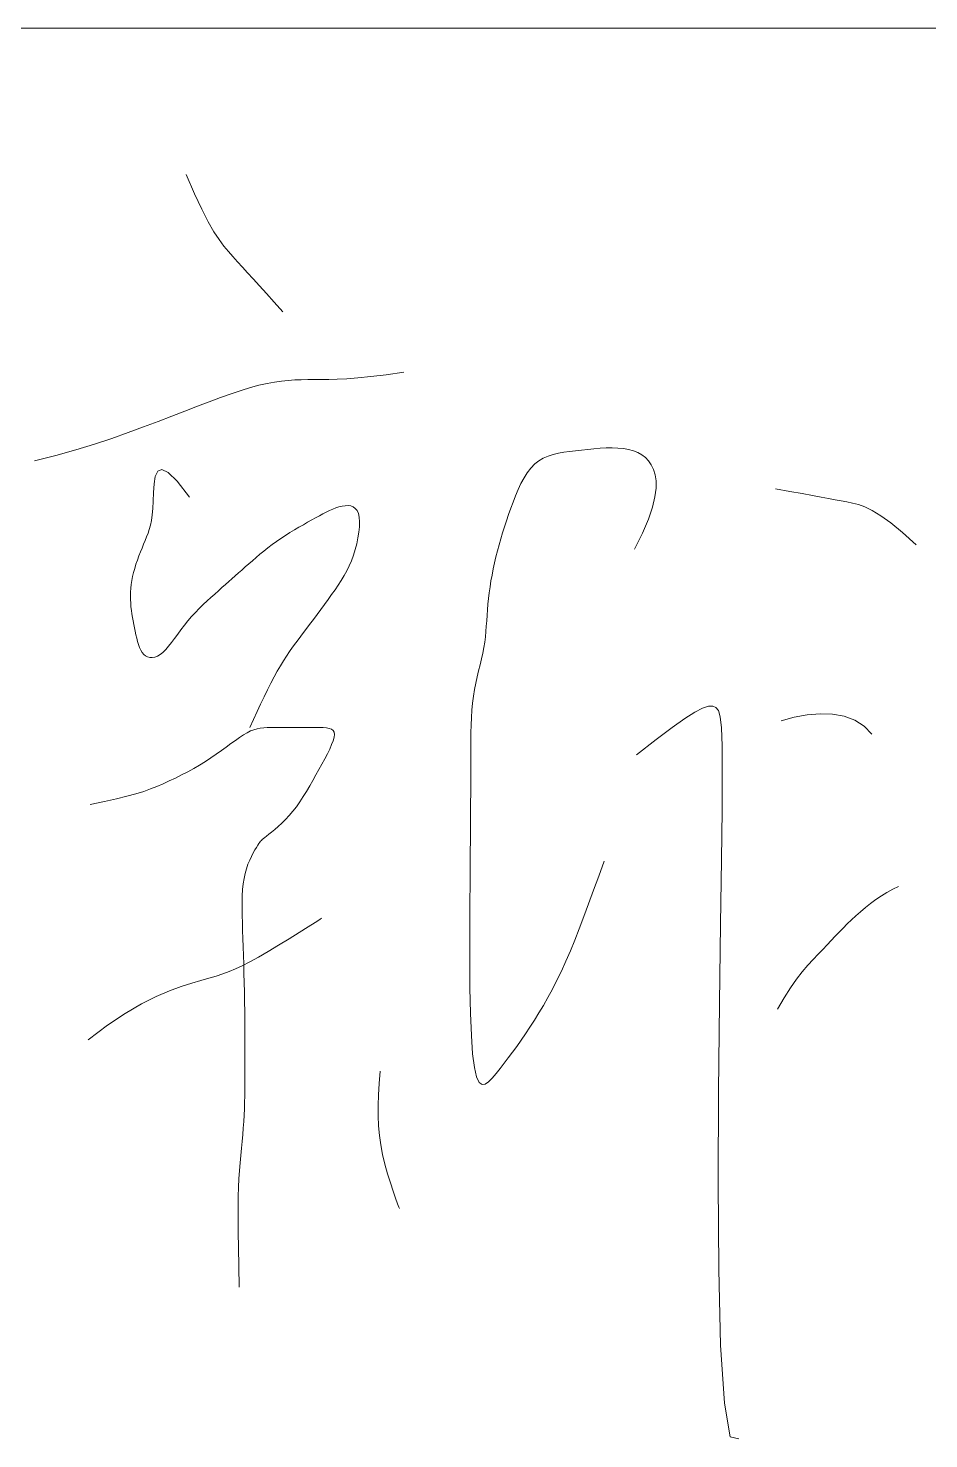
# Model space of a CAD drawing. Header units: millimetres. Extents: x 2 to 599, y 5 to 425.
# Drawn here: x 578.04 to 581.93, y 126 to 132.09 of the extents above; entities that cross this region are included whole.
import ezdxf

# ---------------------------------------------------------------- set-up
doc = ezdxf.new("R2010")
doc.units = ezdxf.units.MM
doc.linetypes.add('XKITLINE00', pattern=[0])
doc.layers.add('OtherObjectType', color=1, linetype='Continuous', lineweight=0)

# ---------------------------------------------------------------- blocks, each defined once
blk = doc.blocks.new('*A49')
at = {"layer": 'OtherObjectType', "color": 7, "linetype": 'XKITLINE00', "lineweight": 0}
for p, q in [((540.4, 132.0904), (594.4691, 132.0904)), ((578.7237, 131.4583), (578.7597, 131.3756)), ((578.7597, 131.3756), (578.7912, 131.3085)), ((578.7912, 131.3085), (578.819, 131.2547)), ((578.819, 131.2547), (578.8437, 131.2118)), ((578.8437, 131.2118), (578.8661, 131.1777)), ((578.8661, 131.1777), (578.8868, 131.1499)), ((578.8868, 131.1499), (578.9066, 131.1262)), ((578.9066, 131.1262), (578.9261, 131.1044)), ((578.9261, 131.1044), (578.9461, 131.0823)), ((578.9461, 131.0823), (578.967, 131.0592)), ((578.967, 131.0592), (578.9893, 131.0345)), ((578.9893, 131.0345), (579.0137, 131.0076)), ((579.0137, 131.0076), (579.0405, 130.9779)), ((579.0405, 130.9779), (579.0705, 130.9448)), ((579.0705, 130.9448), (579.1039, 130.9078)), ((579.1039, 130.9078), (579.1415, 130.8662)), ((579.4173, 130.5771), (579.4653, 130.5809)), ((579.4653, 130.5809), (579.5214, 130.5865)), ((579.5214, 130.5865), (579.5869, 130.5945)), ((579.5869, 130.5945), (579.6633, 130.605)), ((578.9181, 130.5117), (578.961, 130.526)), ((578.961, 130.526), (579.0011, 130.5384)), ((579.0011, 130.5384), (579.0384, 130.5487)), ((579.0384, 130.5487), (579.0731, 130.5567)), ((579.0731, 130.5567), (579.1054, 130.5628)), ((579.1054, 130.5628), (579.1358, 130.5671)), ((579.1358, 130.5671), (579.1649, 130.57)), ((579.1649, 130.57), (579.1932, 130.5718)), ((579.1932, 130.5718), (579.2211, 130.5727)), ((579.2211, 130.5727), (579.2491, 130.573)), ((579.2491, 130.573), (579.2776, 130.5731)), ((579.2776, 130.5731), (579.3074, 130.5731)), ((579.3074, 130.5731), (579.3397, 130.5736)), ((579.3397, 130.5736), (579.3759, 130.5748)), ((579.3759, 130.5748), (579.4173, 130.5771)), ((578.7188, 130.4374), (578.7727, 130.4582)), ((578.7727, 130.4582), (578.8239, 130.4776)), ((578.8239, 130.4776), (578.8724, 130.4955)), ((578.8724, 130.4955), (578.9181, 130.5117)), ((578.6026, 130.3925), (578.6621, 130.4155)), ((578.6621, 130.4155), (578.7188, 130.4374)), ((578.4029, 130.3195), (578.4735, 130.3442)), ((578.4735, 130.3442), (578.5399, 130.3686)), ((578.5399, 130.3686), (578.6026, 130.3925)), ((578.2472, 130.2699), (578.3277, 130.2946)), ((578.3277, 130.2946), (578.4029, 130.3195)), ((580.4843, 130.2747), (580.4574, 130.2721)), ((580.5111, 130.2768), (580.4843, 130.2747)), ((580.5375, 130.2781), (580.5111, 130.2768)), ((580.5633, 130.2784), (580.5375, 130.2781)), ((580.5881, 130.2776), (580.5633, 130.2784)), ((580.6118, 130.2754), (580.5881, 130.2776)), ((580.634, 130.2716), (580.6118, 130.2754)), ((578.0687, 130.2218), (578.161, 130.2455)), ((578.161, 130.2455), (578.2472, 130.2699)), ((580.2464, 130.2229), (580.2285, 130.2088)), ((580.2657, 130.2343), (580.2464, 130.2229)), ((580.2862, 130.2432), (580.2657, 130.2343)), ((580.3079, 130.2501), (580.2862, 130.2432)), ((580.3307, 130.2555), (580.3079, 130.2501)), ((580.3544, 130.2596), (580.3307, 130.2555)), ((580.3791, 130.263), (580.3544, 130.2596)), ((580.4045, 130.2661), (580.3791, 130.263)), ((580.4308, 130.2692), (580.4045, 130.2661)), ((580.4574, 130.2721), (580.4308, 130.2692)), ((580.6546, 130.266), (580.634, 130.2716)), ((580.6735, 130.2585), (580.6546, 130.266)), ((580.6908, 130.2488), (580.6735, 130.2585)), ((580.7062, 130.2369), (580.6908, 130.2488)), ((580.7198, 130.2225), (580.7062, 130.2369)), ((580.7314, 130.2055), (580.7198, 130.2225)), ((578.5909, 130.1552), (578.5856, 130.1228)), ((578.6015, 130.1777), (578.5909, 130.1552)), ((578.6195, 130.1852), (578.6015, 130.1777)), ((578.6469, 130.1724), (578.6195, 130.1852)), ((578.6859, 130.1343), (578.6469, 130.1724)), ((580.1966, 130.1713), (580.1824, 130.1489)), ((580.2119, 130.1914), (580.1966, 130.1713)), ((580.2285, 130.2088), (580.2119, 130.1914)), ((580.7409, 130.1857), (580.7314, 130.2055)), ((580.7482, 130.1627), (580.7409, 130.1857)), ((580.7524, 130.1359), (580.7482, 130.1627)), ((578.5856, 130.1228), (578.5834, 130.0857)), ((578.7385, 130.0658), (578.6859, 130.1343)), ((580.1572, 130.0987), (580.1458, 130.072)), ((580.1693, 130.1245), (580.1572, 130.0987)), ((580.1824, 130.1489), (580.1693, 130.1245)), ((580.7477, 130.0667), (580.7525, 130.1042)), ((580.7525, 130.1042), (580.7524, 130.1359)), ((581.2678, 130.1018), (581.3299, 130.0905)), ((581.3299, 130.0905), (581.3826, 130.0809)), ((578.5823, 130.0488), (578.5805, 130.0165)), ((578.5834, 130.0857), (578.5823, 130.0488)), ((580.1352, 130.0447), (580.1251, 130.0174)), ((580.1458, 130.072), (580.1352, 130.0447)), ((580.7369, 130.0225), (580.7477, 130.0667)), ((581.3826, 130.0809), (581.4271, 130.0728)), ((581.4271, 130.0728), (581.4648, 130.0658)), ((581.4648, 130.0658), (581.4972, 130.0598)), ((581.4972, 130.0598), (581.5255, 130.0544)), ((581.5255, 130.0544), (581.5512, 130.0496)), ((581.5512, 130.0496), (581.5756, 130.0449)), ((581.5756, 130.0449), (581.5999, 130.04)), ((581.5999, 130.04), (581.6256, 130.0334)), ((581.6256, 130.0334), (581.6538, 130.0232)), ((578.5778, 129.9888), (578.5742, 129.9652)), ((578.5805, 130.0165), (578.5778, 129.9888)), ((579.2662, 129.9673), (579.283, 129.9768)), ((579.283, 129.9768), (579.2989, 129.9856)), ((579.2989, 129.9856), (579.3141, 129.9938)), ((579.3141, 129.9938), (579.3288, 130.0014)), ((579.3288, 130.0014), (579.3429, 130.0082)), ((579.3429, 130.0082), (579.3567, 130.0142)), ((579.3567, 130.0142), (579.3703, 130.0193)), ((579.3703, 130.0193), (579.3837, 130.0236)), ((579.3837, 130.0236), (579.3971, 130.0268)), ((579.3971, 130.0268), (579.4102, 130.0288)), ((579.4102, 130.0288), (579.4227, 130.0292)), ((579.4227, 130.0292), (579.4344, 130.0276)), ((579.4344, 130.0276), (579.4449, 130.0237)), ((579.4449, 130.0237), (579.4541, 130.0172)), ((579.4541, 130.0172), (579.4617, 130.0077)), ((579.4617, 130.0077), (579.4673, 129.9949)), ((579.4673, 129.9949), (579.4707, 129.9787)), ((579.4707, 129.9787), (579.4721, 129.9594)), ((580.1155, 129.9905), (580.1064, 129.9638)), ((580.1251, 130.0174), (580.1155, 129.9905)), ((580.6936, 129.9103), (580.7192, 129.9707)), ((580.7192, 129.9707), (580.7369, 130.0225)), ((581.6538, 130.0232), (581.6857, 130.0079)), ((581.6857, 130.0079), (581.7225, 129.9855)), ((581.7225, 129.9855), (581.7656, 129.9545)), ((578.5594, 129.91), (578.5534, 129.8944)), ((578.5649, 129.9265), (578.5594, 129.91)), ((578.5699, 129.9446), (578.5649, 129.9265)), ((578.5742, 129.9652), (578.5699, 129.9446)), ((579.1523, 129.9), (579.1719, 129.9124)), ((579.1719, 129.9124), (579.1916, 129.9243)), ((579.1916, 129.9243), (579.211, 129.9358)), ((579.211, 129.9358), (579.23, 129.9468)), ((579.23, 129.9468), (579.2485, 129.9573)), ((579.2485, 129.9573), (579.2662, 129.9673)), ((579.4694, 129.9142), (579.4656, 129.8896)), ((579.4716, 129.9377), (579.4694, 129.9142)), ((579.4721, 129.9594), (579.4716, 129.9377)), ((580.0896, 129.9113), (580.0818, 129.8853)), ((580.0978, 129.9374), (580.0896, 129.9113)), ((580.1064, 129.9638), (580.0978, 129.9374)), ((580.6593, 129.8404), (580.6936, 129.9103)), ((581.7656, 129.9545), (581.8161, 129.9129)), ((581.8161, 129.9129), (581.8752, 129.8592)), ((578.5403, 129.8628), (578.5335, 129.8461)), ((578.547, 129.8789), (578.5403, 129.8628)), ((578.5534, 129.8944), (578.547, 129.8789)), ((579.0594, 129.8329), (579.077, 129.8468)), ((579.077, 129.8468), (579.0951, 129.8606)), ((579.0951, 129.8606), (579.1137, 129.8741)), ((579.1137, 129.8741), (579.1328, 129.8873)), ((579.1328, 129.8873), (579.1523, 129.9)), ((579.4603, 129.8644), (579.4537, 129.8392)), ((579.4656, 129.8896), (579.4603, 129.8644)), ((580.0745, 129.8594), (580.0676, 129.8335)), ((580.0818, 129.8853), (580.0745, 129.8594)), ((578.5135, 129.7939), (578.5075, 129.7761)), ((578.52, 129.8116), (578.5135, 129.7939)), ((578.5267, 129.829), (578.52, 129.8116)), ((578.5335, 129.8461), (578.5267, 129.829)), ((578.9942, 129.7774), (579.0098, 129.7911)), ((579.0098, 129.7911), (579.0259, 129.8049)), ((579.0259, 129.8049), (579.0424, 129.8189)), ((579.0424, 129.8189), (579.0594, 129.8329)), ((579.4373, 129.7914), (579.4277, 129.7691)), ((579.446, 129.8147), (579.4373, 129.7914)), ((579.4537, 129.8392), (579.446, 129.8147)), ((580.0612, 129.8076), (580.0552, 129.7816)), ((580.0676, 129.8335), (580.0612, 129.8076)), ((578.4971, 129.7407), (578.4931, 129.7232)), ((578.502, 129.7583), (578.4971, 129.7407)), ((578.5075, 129.7761), (578.502, 129.7583)), ((578.9219, 129.7135), (578.936, 129.726)), ((578.936, 129.726), (578.9502, 129.7385)), ((578.9502, 129.7385), (578.9645, 129.7511)), ((578.9645, 129.7511), (578.9791, 129.7641)), ((578.9791, 129.7641), (578.9942, 129.7774)), ((579.4057, 129.7268), (579.3934, 129.7063)), ((579.4171, 129.7476), (579.4057, 129.7268)), ((579.4277, 129.7691), (579.4171, 129.7476)), ((580.0445, 129.7295), (580.0399, 129.7037)), ((580.0496, 129.7555), (580.0445, 129.7295)), ((580.0552, 129.7816), (580.0496, 129.7555)), ((578.4854, 129.6721), (578.4842, 129.6556)), ((578.4872, 129.6889), (578.4854, 129.6721)), ((578.4898, 129.7059), (578.4872, 129.6889)), ((578.4931, 129.7232), (578.4898, 129.7059)), ((578.8632, 129.6616), (578.8785, 129.6751)), ((578.8785, 129.6751), (578.8933, 129.6882)), ((578.8933, 129.6882), (578.9077, 129.701)), ((578.9077, 129.701), (578.9219, 129.7135)), ((579.3666, 129.6655), (579.3521, 129.6448)), ((579.3804, 129.686), (579.3666, 129.6655)), ((579.3934, 129.7063), (579.3804, 129.686)), ((580.0357, 129.678), (580.0321, 129.6527)), ((580.0399, 129.7037), (580.0357, 129.678)), ((578.4842, 129.6556), (578.4837, 129.6393)), ((578.4837, 129.6393), (578.4838, 129.6232)), ((578.4838, 129.6232), (578.4845, 129.6074)), ((578.4845, 129.6074), (578.4857, 129.5918)), ((578.7973, 129.6016), (578.8142, 129.6175)), ((578.8142, 129.6175), (578.8309, 129.6328)), ((578.8309, 129.6328), (578.8473, 129.6475)), ((578.8473, 129.6475), (578.8632, 129.6616)), ((579.337, 129.6236), (579.3213, 129.602)), ((579.3521, 129.6448), (579.337, 129.6236)), ((580.029, 129.6277), (580.0265, 129.6032)), ((580.0321, 129.6527), (580.029, 129.6277)), ((578.4857, 129.5918), (578.4875, 129.5765)), ((578.4875, 129.5765), (578.4896, 129.5613)), ((578.4896, 129.5613), (578.4921, 129.5462)), ((578.4921, 129.5462), (578.4949, 129.5313)), ((578.7315, 129.5316), (578.7473, 129.5501)), ((578.7473, 129.5501), (578.7637, 129.5679)), ((578.7637, 129.5679), (578.7804, 129.585)), ((578.7804, 129.585), (578.7973, 129.6016)), ((579.2892, 129.5585), (579.273, 129.5369)), ((579.3053, 129.5803), (579.2892, 129.5585)), ((579.3213, 129.602), (579.3053, 129.5803)), ((580.0228, 129.5556), (580.0213, 129.5322)), ((580.0244, 129.5792), (580.0228, 129.5556)), ((580.0265, 129.6032), (580.0244, 129.5792)), ((578.4949, 129.5313), (578.4979, 129.5164)), ((578.4979, 129.5164), (578.501, 129.5016)), ((578.501, 129.5016), (578.5042, 129.4867)), ((578.5042, 129.4867), (578.5074, 129.4719)), ((578.6876, 129.474), (578.7016, 129.4932)), ((578.7016, 129.4932), (578.7163, 129.5125)), ((578.7163, 129.5125), (578.7315, 129.5316)), ((579.2412, 129.4949), (579.226, 129.4748)), ((579.257, 129.5156), (579.2412, 129.4949)), ((579.273, 129.5369), (579.257, 129.5156)), ((580.018, 129.486), (580.0157, 129.4628)), ((580.0197, 129.5091), (580.018, 129.486)), ((580.0213, 129.5322), (580.0197, 129.5091)), ((578.5074, 129.4719), (578.5108, 129.4573)), ((578.5108, 129.4573), (578.5145, 129.4431)), ((578.5145, 129.4431), (578.5185, 129.4296)), ((578.5185, 129.4296), (578.523, 129.417)), ((578.6356, 129.4075), (578.6481, 129.4218)), ((578.6481, 129.4218), (578.6608, 129.4379)), ((578.6608, 129.4379), (578.674, 129.4554)), ((578.674, 129.4554), (578.6876, 129.474)), ((579.1973, 129.4366), (579.1836, 129.4179)), ((579.2114, 129.4554), (579.1973, 129.4366)), ((579.226, 129.4748), (579.2114, 129.4554)), ((580.0128, 129.4395), (580.0091, 129.4158)), ((580.0157, 129.4628), (580.0128, 129.4395)), ((578.523, 129.417), (578.5282, 129.4055)), ((578.5282, 129.4055), (578.5342, 129.3955)), ((578.5342, 129.3955), (578.541, 129.387)), ((578.541, 129.387), (578.5488, 129.3805)), ((578.5488, 129.3805), (578.5576, 129.3759)), ((578.5576, 129.3759), (578.5671, 129.3733)), ((578.5671, 129.3733), (578.5774, 129.373)), ((578.5774, 129.373), (578.5882, 129.3749)), ((578.5882, 129.3749), (578.5996, 129.3793)), ((578.5996, 129.3793), (578.6113, 129.3861)), ((578.6113, 129.3861), (578.6233, 129.3955)), ((578.6233, 129.3955), (578.6356, 129.4075)), ((579.157, 129.3796), (579.1439, 129.3593)), ((579.1702, 129.3991), (579.157, 129.3796)), ((579.1836, 129.4179), (579.1702, 129.3991)), ((579.9988, 129.3672), (579.9928, 129.3421)), ((580.0043, 129.3918), (579.9988, 129.3672)), ((580.0091, 129.4158), (580.0043, 129.3918)), ((579.1172, 129.3145), (579.1035, 129.2893)), ((579.1306, 129.3377), (579.1172, 129.3145)), ((579.1439, 129.3593), (579.1306, 129.3377)), ((579.9864, 129.3163), (579.9801, 129.2899)), ((579.9928, 129.3421), (579.9864, 129.3163)), ((579.0895, 129.2624), (579.0752, 129.2338)), ((579.1035, 129.2893), (579.0895, 129.2624)), ((579.974, 129.2627), (579.9685, 129.2347)), ((579.9801, 129.2899), (579.974, 129.2627)), ((579.0606, 129.2037), (579.0456, 129.1722)), ((579.0752, 129.2338), (579.0606, 129.2037)), ((579.9638, 129.2058), (579.96, 129.1759)), ((579.9685, 129.2347), (579.9638, 129.2058)), ((579.0303, 129.1395), (579.0147, 129.1057)), ((579.0456, 129.1722), (579.0303, 129.1395)), ((579.9572, 129.1453), (579.9552, 129.1138)), ((579.96, 129.1759), (579.9572, 129.1453)), ((580.8766, 129.11), (580.9201, 129.1377)), ((580.9201, 129.1377), (580.9535, 129.155)), ((580.9535, 129.155), (580.9786, 129.1632)), ((580.9786, 129.1632), (580.9972, 129.1636)), ((580.9972, 129.1636), (581.011, 129.1573)), ((581.011, 129.1573), (581.0215, 129.1442)), ((581.0215, 129.1442), (581.0293, 129.1176)), ((581.0293, 129.1176), (581.0346, 129.0694)), ((581.3486, 129.1156), (581.4049, 129.126)), ((581.4049, 129.126), (581.4603, 129.1306)), ((581.4603, 129.1306), (581.5136, 129.1286)), ((581.5136, 129.1286), (581.5639, 129.1194)), ((581.5639, 129.1194), (581.6098, 129.1023)), ((578.9873, 129.0486), (579.0022, 129.056)), ((579.0147, 129.1057), (578.9987, 129.071)), ((579.0022, 129.056), (579.0164, 129.0615)), ((579.0164, 129.0615), (579.0303, 129.0655)), ((579.0303, 129.0655), (579.0442, 129.0682)), ((579.0442, 129.0682), (579.0586, 129.0698)), ((579.0586, 129.0698), (579.0738, 129.0706)), ((579.0738, 129.0706), (579.0901, 129.0709)), ((579.0901, 129.0709), (579.108, 129.071)), ((579.108, 129.071), (579.1277, 129.071)), ((579.1277, 129.071), (579.1488, 129.071)), ((579.1488, 129.071), (579.1709, 129.071)), ((579.1709, 129.071), (579.1936, 129.071)), ((579.1936, 129.071), (579.2163, 129.071)), ((579.2163, 129.071), (579.2386, 129.071)), ((579.2386, 129.071), (579.26, 129.071)), ((579.26, 129.071), (579.2801, 129.071)), ((579.2801, 129.071), (579.2985, 129.0709)), ((579.2985, 129.0709), (579.315, 129.0705)), ((579.315, 129.0705), (579.3293, 129.0694)), ((579.3293, 129.0694), (579.3414, 129.0673)), ((579.3414, 129.0673), (579.3511, 129.0638)), ((579.3511, 129.0638), (579.3582, 129.0585)), ((579.3582, 129.0585), (579.3625, 129.0512)), ((579.9539, 129.0817), (579.953, 129.0491)), ((579.9552, 129.1138), (579.9539, 129.0817)), ((580.7525, 129.0187), (580.8214, 129.0708)), ((580.8214, 129.0708), (580.8766, 129.11)), ((581.0346, 129.0694), (581.0375, 128.9916)), ((581.2925, 129.1), (581.3486, 129.1156)), ((581.6098, 129.1023), (581.6504, 129.0766)), ((581.6504, 129.0766), (581.6845, 129.0416)), ((578.8973, 128.9867), (578.9174, 129.0015)), ((578.9174, 129.0015), (578.9364, 129.0153)), ((578.9364, 129.0153), (578.9544, 129.028)), ((578.9544, 129.028), (578.9714, 129.0392)), ((578.9714, 129.0392), (578.9873, 129.0486)), ((579.352, 128.9971), (579.3435, 128.9782)), ((579.3584, 129.0142), (579.352, 128.9971)), ((579.3626, 129.029), (579.3584, 129.0142)), ((579.3625, 129.0512), (579.364, 129.0414)), ((579.364, 129.0414), (579.3626, 129.029)), ((579.9526, 129.0161), (579.9525, 128.9827)), ((579.953, 129.0491), (579.9526, 129.0161)), ((580.6684, 128.9526), (580.7525, 129.0187)), ((578.807, 128.9243), (578.8311, 128.9398)), ((578.8311, 128.9398), (578.8542, 128.9555)), ((578.8542, 128.9555), (578.8762, 128.9712)), ((578.8762, 128.9712), (578.8973, 128.9867)), ((579.3221, 128.936), (579.3099, 128.9134)), ((579.3335, 128.9578), (579.3221, 128.936)), ((579.3435, 128.9782), (579.3335, 128.9578)), ((579.9525, 128.9827), (579.9524, 128.9492)), ((579.9524, 128.9492), (579.9524, 128.9152)), ((581.0375, 128.9916), (581.0384, 128.8761)), ((578.7042, 128.8662), (578.7306, 128.8801)), ((578.7306, 128.8801), (578.7566, 128.8944)), ((578.7566, 128.8944), (578.7821, 128.9091)), ((578.7821, 128.9091), (578.807, 128.9243)), ((579.2972, 128.8901), (579.2841, 128.8664)), ((579.3099, 128.9134), (579.2972, 128.8901)), ((579.9524, 128.8792), (579.9523, 128.8393)), ((579.9524, 128.9152), (579.9524, 128.8792)), ((581.0384, 128.8761), (581.0375, 128.7148)), ((578.5706, 128.806), (578.598, 128.8168)), ((578.598, 128.8168), (578.6245, 128.8282)), ((578.6245, 128.8282), (578.651, 128.8402)), ((578.651, 128.8402), (578.6776, 128.8529)), ((578.6776, 128.8529), (578.7042, 128.8662)), ((579.2573, 128.8188), (579.2435, 128.7954)), ((579.2709, 128.8426), (579.2573, 128.8188)), ((579.2841, 128.8664), (579.2709, 128.8426)), ((579.9523, 128.8393), (579.9522, 128.7936)), ((578.3096, 128.739), (578.3712, 128.7514)), ((578.3712, 128.7514), (578.4237, 128.7631)), ((578.4237, 128.7631), (578.4686, 128.7741)), ((578.4686, 128.7741), (578.5072, 128.7848)), ((578.5072, 128.7848), (578.5407, 128.7954)), ((578.5407, 128.7954), (578.5706, 128.806)), ((579.2293, 128.7725), (579.2147, 128.7504)), ((579.2435, 128.7954), (579.2293, 128.7725)), ((579.9522, 128.7936), (579.9519, 128.7403)), ((579.1683, 128.6905), (579.1522, 128.6733)), ((579.1842, 128.7092), (579.1683, 128.6905)), ((579.1997, 128.7292), (579.1842, 128.7092)), ((579.2147, 128.7504), (579.1997, 128.7292)), ((579.9519, 128.7403), (579.9515, 128.6774)), ((581.0375, 128.7148), (581.0349, 128.4996)), ((579.1063, 128.6307), (579.093, 128.6197)), ((579.1209, 128.6434), (579.1063, 128.6307)), ((579.1363, 128.6576), (579.1209, 128.6434)), ((579.1522, 128.6733), (579.1363, 128.6576)), ((579.9515, 128.6774), (579.9509, 128.6031)), ((579.0383, 128.5697), (579.0337, 128.5625)), ((579.042, 128.5754), (579.0383, 128.5697)), ((579.0454, 128.5799), (579.042, 128.5754)), ((579.0487, 128.5838), (579.0454, 128.5799)), ((579.0526, 128.5875), (579.0487, 128.5838)), ((579.0573, 128.5916), (579.0526, 128.5875)), ((579.0634, 128.5964), (579.0573, 128.5916)), ((579.0712, 128.6025), (579.0634, 128.5964)), ((579.0811, 128.6103), (579.0712, 128.6025)), ((579.093, 128.6197), (579.0811, 128.6103)), ((579.9509, 128.6031), (579.9502, 128.5154)), ((579.006, 128.5148), (578.9982, 128.4985)), ((579.0137, 128.5295), (579.006, 128.5148)), ((579.0211, 128.5424), (579.0137, 128.5295)), ((579.0279, 128.5534), (579.0211, 128.5424)), ((579.0337, 128.5625), (579.0279, 128.5534)), ((579.9502, 128.5154), (579.9493, 128.4136)), ((578.984, 128.4614), (578.9783, 128.4407)), ((578.9908, 128.4807), (578.984, 128.4614)), ((578.9982, 128.4985), (578.9908, 128.4807)), ((580.5047, 128.4295), (580.5279, 128.4944)), ((581.0349, 128.4996), (581.031, 128.2223)), ((578.9703, 128.3955), (578.9679, 128.371)), ((578.9737, 128.4188), (578.9703, 128.3955)), ((578.9783, 128.4407), (578.9737, 128.4188)), ((579.9493, 128.4136), (579.9484, 128.3012)), ((580.4827, 128.3681), (580.5047, 128.4295)), ((578.9664, 128.345), (578.9657, 128.3177)), ((578.9679, 128.371), (578.9664, 128.345)), ((580.4615, 128.3098), (580.4827, 128.3681)), ((581.6784, 128.3113), (581.7014, 128.3282)), ((581.7014, 128.3282), (581.7251, 128.3443)), ((581.7251, 128.3443), (581.7493, 128.3593)), ((581.7493, 128.3593), (581.774, 128.3729)), ((581.774, 128.3729), (581.7989, 128.3848)), ((578.9657, 128.3177), (578.9656, 128.289)), ((578.9656, 128.289), (578.9659, 128.2589)), ((579.9484, 128.3012), (579.9479, 128.1828)), ((580.4411, 128.2547), (580.4615, 128.3098)), ((581.6148, 128.2581), (581.6349, 128.2759)), ((581.6349, 128.2759), (581.6562, 128.2937)), ((581.6562, 128.2937), (581.6784, 128.3113)), ((578.9659, 128.2589), (578.9666, 128.2272)), ((578.9666, 128.2272), (578.9676, 128.1942)), ((579.2118, 128.1858), (579.2502, 128.21)), ((579.2502, 128.21), (579.281, 128.2295)), ((579.281, 128.2295), (579.3014, 128.2426)), ((579.3014, 128.2426), (579.3088, 128.2473)), ((580.4018, 128.1531), (580.4212, 128.2025)), ((580.4212, 128.2025), (580.4411, 128.2547)), ((581.031, 128.2223), (581.0262, 127.8813)), ((581.5433, 128.1877), (581.5604, 128.2054)), ((581.5604, 128.2054), (581.5778, 128.2229)), ((581.5778, 128.2229), (581.5958, 128.2404)), ((581.5958, 128.2404), (581.6148, 128.2581)), ((578.9676, 128.1942), (578.9686, 128.1597)), ((578.9686, 128.1597), (578.9698, 128.1239)), ((579.1229, 128.1309), (579.1685, 128.1589)), ((579.1685, 128.1589), (579.2118, 128.1858)), ((579.9479, 128.1828), (579.9481, 128.063)), ((580.3825, 128.1062), (580.4018, 128.1531)), ((581.4907, 128.1323), (581.5087, 128.1513)), ((581.5087, 128.1513), (581.5261, 128.1697)), ((581.5261, 128.1697), (581.5433, 128.1877)), ((578.9698, 128.1239), (578.9711, 128.0868)), ((578.9711, 128.0868), (578.9723, 128.0487)), ((579.0358, 128.0793), (579.0778, 128.1038)), ((579.0778, 128.1038), (579.1229, 128.1309)), ((580.3633, 128.0618), (580.3825, 128.1062)), ((581.4302, 128.0696), (581.4516, 128.0919)), ((581.4516, 128.0919), (581.4717, 128.1126)), ((581.4717, 128.1126), (581.4907, 128.1323)), ((578.9094, 128.0171), (578.9371, 128.0285)), ((578.9371, 128.0285), (578.9665, 128.0422)), ((578.9665, 128.0422), (578.9989, 128.0589)), ((578.9723, 128.0487), (578.9735, 128.0095)), ((578.9989, 128.0589), (579.0358, 128.0793)), ((579.9481, 128.063), (579.9492, 127.9463)), ((580.3245, 127.9798), (580.344, 128.0197)), ((580.344, 128.0197), (580.3633, 128.0618)), ((581.3837, 128.0166), (581.4076, 128.0447)), ((581.4076, 128.0447), (581.4302, 128.0696)), ((578.7025, 127.9531), (578.7479, 127.9675)), ((578.7479, 127.9675), (578.7877, 127.979)), ((578.7877, 127.979), (578.8225, 127.9889)), ((578.8225, 127.9889), (578.8535, 127.998)), ((578.8535, 127.998), (578.882, 128.0072)), ((578.882, 128.0072), (578.9094, 128.0171)), ((578.9735, 128.0095), (578.9746, 127.9694)), ((578.9746, 127.9694), (578.9755, 127.9285)), ((580.305, 127.9418), (580.3245, 127.9798)), ((581.3325, 127.947), (581.3587, 127.9843)), ((581.3587, 127.9843), (581.3837, 128.0166)), ((578.531, 127.8776), (578.5943, 127.9096)), ((578.5943, 127.9096), (578.6514, 127.9343)), ((578.6514, 127.9343), (578.7025, 127.9531)), ((578.9755, 127.9285), (578.9763, 127.8868)), ((579.9492, 127.9463), (579.9514, 127.8375)), ((580.266, 127.8714), (580.2855, 127.9058)), ((580.2855, 127.9058), (580.305, 127.9418)), ((581.2765, 127.8543), (581.3051, 127.904)), ((581.3051, 127.904), (581.3325, 127.947)), ((578.4611, 127.8367), (578.531, 127.8776)), ((578.9763, 127.8868), (578.9768, 127.8447)), ((578.9768, 127.8447), (578.9772, 127.8027)), ((579.9514, 127.8375), (579.9552, 127.741)), ((580.227, 127.8074), (580.2465, 127.8387)), ((580.2465, 127.8387), (580.266, 127.8714)), ((581.0262, 127.8813), (581.0221, 127.4995)), ((578.3008, 127.7228), (578.3845, 127.7856)), ((578.3845, 127.7856), (578.4611, 127.8367)), ((578.9772, 127.8027), (578.9775, 127.7611)), ((580.1885, 127.7486), (580.2077, 127.7774)), ((580.2077, 127.7774), (580.227, 127.8074)), ((578.9775, 127.7611), (578.9777, 127.7202)), ((578.9777, 127.7202), (578.9777, 127.6805)), ((579.9552, 127.741), (579.9607, 127.6616)), ((580.1508, 127.6944), (580.1695, 127.721)), ((580.1695, 127.721), (580.1885, 127.7486)), ((578.9777, 127.6805), (578.9778, 127.6423)), ((579.9607, 127.6616), (579.9683, 127.6026)), ((580.1141, 127.6446), (580.1323, 127.669)), ((580.1323, 127.669), (580.1508, 127.6944)), ((578.9778, 127.6423), (578.9778, 127.606)), ((578.9778, 127.606), (578.9778, 127.572)), ((579.9683, 127.6026), (579.9776, 127.5626)), ((580.0619, 127.5776), (580.0789, 127.5989)), ((580.0789, 127.5989), (580.0963, 127.6212)), ((580.0963, 127.6212), (580.1141, 127.6446)), ((578.9777, 127.5398), (578.9775, 127.5093)), ((578.9778, 127.572), (578.9777, 127.5398)), ((579.5566, 127.5341), (579.5537, 127.4848)), ((579.5608, 127.5868), (579.5566, 127.5341)), ((579.9776, 127.5626), (579.9887, 127.539)), ((579.9887, 127.539), (580.0012, 127.5293)), ((580.0149, 127.5309), (580.0298, 127.5412)), ((580.0298, 127.5412), (580.0455, 127.5576)), ((580.0455, 127.5576), (580.0619, 127.5776)), ((578.9771, 127.4801), (578.9765, 127.4519)), ((578.9775, 127.5093), (578.9771, 127.4801)), ((579.5537, 127.4848), (579.5523, 127.4385)), ((580.0012, 127.5293), (580.0149, 127.5309)), ((581.0221, 127.4995), (581.0204, 127.1064)), ((578.9756, 127.4242), (578.9743, 127.3968)), ((578.9765, 127.4519), (578.9756, 127.4242)), ((579.5523, 127.4385), (579.5525, 127.3943)), ((578.9726, 127.3694), (578.9705, 127.3416)), ((578.9743, 127.3968), (578.9726, 127.3694)), ((579.5525, 127.3943), (579.5545, 127.3517)), ((579.5545, 127.3517), (579.5583, 127.3101)), ((578.968, 127.3132), (578.9652, 127.2841)), ((578.9705, 127.3416), (578.968, 127.3132)), ((579.5583, 127.3101), (579.5641, 127.2689)), ((578.9624, 127.2542), (578.9595, 127.2232)), ((578.9652, 127.2841), (578.9624, 127.2542)), ((579.5641, 127.2689), (579.5721, 127.2273)), ((578.9568, 127.1912), (578.9543, 127.1578)), ((578.9595, 127.2232), (578.9568, 127.1912)), ((579.5721, 127.2273), (579.5822, 127.1852)), ((579.5822, 127.1852), (579.5937, 127.1438)), ((578.9521, 127.123), (578.9504, 127.0864)), ((578.9543, 127.1578), (578.9521, 127.123)), ((579.5937, 127.1438), (579.6058, 127.1045)), ((581.0204, 127.1064), (581.0229, 126.7314)), ((578.9492, 127.0467), (578.9486, 127.0022)), ((578.9504, 127.0864), (578.9492, 127.0467)), ((579.6058, 127.1045), (579.6175, 127.0689)), ((579.6175, 127.0689), (579.6282, 127.0385)), ((578.9486, 127.0022), (578.9484, 126.9514)), ((579.6282, 127.0385), (579.6369, 127.0149)), ((579.6369, 127.0149), (579.6427, 126.9996)), ((579.6427, 126.9996), (579.6448, 126.9942)), ((578.9484, 126.9514), (578.9488, 126.8928)), ((578.9488, 126.8928), (578.9498, 126.8248)), ((578.9498, 126.8248), (578.9513, 126.7458)), ((578.9513, 126.7458), (578.9534, 126.6542)), ((581.0229, 126.7314), (581.0313, 126.4039)), ((581.0313, 126.4039), (581.0474, 126.1532)), ((581.0474, 126.1532), (581.073, 126.0088)), ((581.073, 126.0088), (581.1099, 126))]:
    blk.add_line(p, q, dxfattribs=at)
blk = doc.blocks.new('*A51')
at = {"layer": 'OtherObjectType', "color": 7, "linetype": 'XKITLINE00', "lineweight": 0}
for p, q in [((540.4, 132.0904), (594.4691, 132.0904)), ((578.7237, 131.4583), (578.7597, 131.3756)), ((578.7597, 131.3756), (578.7912, 131.3085)), ((578.7912, 131.3085), (578.819, 131.2547)), ((578.819, 131.2547), (578.8437, 131.2118)), ((578.8437, 131.2118), (578.8661, 131.1777)), ((578.8661, 131.1777), (578.8868, 131.1499)), ((578.8868, 131.1499), (578.9066, 131.1262)), ((578.9066, 131.1262), (578.9261, 131.1044)), ((578.9261, 131.1044), (578.9461, 131.0823)), ((578.9461, 131.0823), (578.967, 131.0592)), ((578.967, 131.0592), (578.9893, 131.0345)), ((578.9893, 131.0345), (579.0137, 131.0076)), ((579.0137, 131.0076), (579.0405, 130.9779)), ((579.0405, 130.9779), (579.0705, 130.9448)), ((579.0705, 130.9448), (579.1039, 130.9078)), ((579.1039, 130.9078), (579.1415, 130.8662)), ((579.4173, 130.5771), (579.4653, 130.5809)), ((579.4653, 130.5809), (579.5214, 130.5865)), ((579.5214, 130.5865), (579.5869, 130.5945)), ((579.5869, 130.5945), (579.6633, 130.605)), ((578.9181, 130.5117), (578.961, 130.526)), ((578.961, 130.526), (579.0011, 130.5384)), ((579.0011, 130.5384), (579.0384, 130.5487)), ((579.0384, 130.5487), (579.0731, 130.5567)), ((579.0731, 130.5567), (579.1054, 130.5628)), ((579.1054, 130.5628), (579.1358, 130.5671)), ((579.1358, 130.5671), (579.1649, 130.57)), ((579.1649, 130.57), (579.1932, 130.5718)), ((579.1932, 130.5718), (579.2211, 130.5727)), ((579.2211, 130.5727), (579.2491, 130.573)), ((579.2491, 130.573), (579.2776, 130.5731)), ((579.2776, 130.5731), (579.3074, 130.5731)), ((579.3074, 130.5731), (579.3397, 130.5736)), ((579.3397, 130.5736), (579.3759, 130.5748)), ((579.3759, 130.5748), (579.4173, 130.5771)), ((578.7188, 130.4374), (578.7727, 130.4582)), ((578.7727, 130.4582), (578.8239, 130.4776)), ((578.8239, 130.4776), (578.8724, 130.4955)), ((578.8724, 130.4955), (578.9181, 130.5117)), ((578.6026, 130.3925), (578.6621, 130.4155)), ((578.6621, 130.4155), (578.7188, 130.4374)), ((578.4029, 130.3195), (578.4735, 130.3442)), ((578.4735, 130.3442), (578.5399, 130.3686)), ((578.5399, 130.3686), (578.6026, 130.3925)), ((578.2472, 130.2699), (578.3277, 130.2946)), ((578.3277, 130.2946), (578.4029, 130.3195)), ((580.4843, 130.2747), (580.4574, 130.2721)), ((580.5111, 130.2768), (580.4843, 130.2747)), ((580.5375, 130.2781), (580.5111, 130.2768)), ((580.5633, 130.2784), (580.5375, 130.2781)), ((580.5881, 130.2776), (580.5633, 130.2784)), ((580.6118, 130.2754), (580.5881, 130.2776)), ((580.634, 130.2716), (580.6118, 130.2754)), ((578.0687, 130.2218), (578.161, 130.2455)), ((578.161, 130.2455), (578.2472, 130.2699)), ((580.2464, 130.2229), (580.2285, 130.2088)), ((580.2657, 130.2343), (580.2464, 130.2229)), ((580.2862, 130.2432), (580.2657, 130.2343)), ((580.3079, 130.2501), (580.2862, 130.2432)), ((580.3307, 130.2555), (580.3079, 130.2501)), ((580.3544, 130.2596), (580.3307, 130.2555)), ((580.3791, 130.263), (580.3544, 130.2596)), ((580.4045, 130.2661), (580.3791, 130.263)), ((580.4308, 130.2692), (580.4045, 130.2661)), ((580.4574, 130.2721), (580.4308, 130.2692)), ((580.6546, 130.266), (580.634, 130.2716)), ((580.6735, 130.2585), (580.6546, 130.266)), ((580.6908, 130.2488), (580.6735, 130.2585)), ((580.7062, 130.2369), (580.6908, 130.2488)), ((580.7198, 130.2225), (580.7062, 130.2369)), ((580.7314, 130.2055), (580.7198, 130.2225)), ((578.5909, 130.1552), (578.5856, 130.1228)), ((578.6015, 130.1777), (578.5909, 130.1552)), ((578.6195, 130.1852), (578.6015, 130.1777)), ((578.6469, 130.1724), (578.6195, 130.1852)), ((578.6859, 130.1343), (578.6469, 130.1724)), ((580.1966, 130.1713), (580.1824, 130.1489)), ((580.2119, 130.1914), (580.1966, 130.1713)), ((580.2285, 130.2088), (580.2119, 130.1914)), ((580.7409, 130.1857), (580.7314, 130.2055)), ((580.7482, 130.1627), (580.7409, 130.1857)), ((580.7524, 130.1359), (580.7482, 130.1627)), ((578.5856, 130.1228), (578.5834, 130.0857)), ((578.7385, 130.0658), (578.6859, 130.1343)), ((580.1572, 130.0987), (580.1458, 130.072)), ((580.1693, 130.1245), (580.1572, 130.0987)), ((580.1824, 130.1489), (580.1693, 130.1245)), ((580.7477, 130.0667), (580.7525, 130.1042)), ((580.7525, 130.1042), (580.7524, 130.1359)), ((581.2678, 130.1018), (581.3299, 130.0905)), ((581.3299, 130.0905), (581.3826, 130.0809)), ((578.5823, 130.0488), (578.5805, 130.0165)), ((578.5834, 130.0857), (578.5823, 130.0488)), ((580.1352, 130.0447), (580.1251, 130.0174)), ((580.1458, 130.072), (580.1352, 130.0447)), ((580.7369, 130.0225), (580.7477, 130.0667)), ((581.3826, 130.0809), (581.4271, 130.0728)), ((581.4271, 130.0728), (581.4648, 130.0658)), ((581.4648, 130.0658), (581.4972, 130.0598)), ((581.4972, 130.0598), (581.5255, 130.0544)), ((581.5255, 130.0544), (581.5512, 130.0496)), ((581.5512, 130.0496), (581.5756, 130.0449)), ((581.5756, 130.0449), (581.5999, 130.04)), ((581.5999, 130.04), (581.6256, 130.0334)), ((581.6256, 130.0334), (581.6538, 130.0232)), ((578.5778, 129.9888), (578.5742, 129.9652)), ((578.5805, 130.0165), (578.5778, 129.9888)), ((579.2662, 129.9673), (579.283, 129.9768)), ((579.283, 129.9768), (579.2989, 129.9856)), ((579.2989, 129.9856), (579.3141, 129.9938)), ((579.3141, 129.9938), (579.3288, 130.0014)), ((579.3288, 130.0014), (579.3429, 130.0082)), ((579.3429, 130.0082), (579.3567, 130.0142)), ((579.3567, 130.0142), (579.3703, 130.0193)), ((579.3703, 130.0193), (579.3837, 130.0236)), ((579.3837, 130.0236), (579.3971, 130.0268)), ((579.3971, 130.0268), (579.4102, 130.0288)), ((579.4102, 130.0288), (579.4227, 130.0292)), ((579.4227, 130.0292), (579.4344, 130.0276)), ((579.4344, 130.0276), (579.4449, 130.0237)), ((579.4449, 130.0237), (579.4541, 130.0172)), ((579.4541, 130.0172), (579.4617, 130.0077)), ((579.4617, 130.0077), (579.4673, 129.9949)), ((579.4673, 129.9949), (579.4707, 129.9787)), ((579.4707, 129.9787), (579.4721, 129.9594)), ((580.1155, 129.9905), (580.1064, 129.9638)), ((580.1251, 130.0174), (580.1155, 129.9905)), ((580.6936, 129.9103), (580.7192, 129.9707)), ((580.7192, 129.9707), (580.7369, 130.0225)), ((581.6538, 130.0232), (581.6857, 130.0079)), ((581.6857, 130.0079), (581.7225, 129.9855)), ((581.7225, 129.9855), (581.7656, 129.9545)), ((578.5594, 129.91), (578.5534, 129.8944)), ((578.5649, 129.9265), (578.5594, 129.91)), ((578.5699, 129.9446), (578.5649, 129.9265)), ((578.5742, 129.9652), (578.5699, 129.9446)), ((579.1523, 129.9), (579.1719, 129.9124)), ((579.1719, 129.9124), (579.1916, 129.9243)), ((579.1916, 129.9243), (579.211, 129.9358)), ((579.211, 129.9358), (579.23, 129.9468)), ((579.23, 129.9468), (579.2485, 129.9573)), ((579.2485, 129.9573), (579.2662, 129.9673)), ((579.4694, 129.9142), (579.4656, 129.8896)), ((579.4716, 129.9377), (579.4694, 129.9142)), ((579.4721, 129.9594), (579.4716, 129.9377)), ((580.0896, 129.9113), (580.0818, 129.8853)), ((580.0978, 129.9374), (580.0896, 129.9113)), ((580.1064, 129.9638), (580.0978, 129.9374)), ((580.6593, 129.8404), (580.6936, 129.9103)), ((581.7656, 129.9545), (581.8161, 129.9129)), ((581.8161, 129.9129), (581.8752, 129.8592)), ((578.5403, 129.8628), (578.5335, 129.8461)), ((578.547, 129.8789), (578.5403, 129.8628)), ((578.5534, 129.8944), (578.547, 129.8789)), ((579.0594, 129.8329), (579.077, 129.8468)), ((579.077, 129.8468), (579.0951, 129.8606)), ((579.0951, 129.8606), (579.1137, 129.8741)), ((579.1137, 129.8741), (579.1328, 129.8873)), ((579.1328, 129.8873), (579.1523, 129.9)), ((579.4603, 129.8644), (579.4537, 129.8392)), ((579.4656, 129.8896), (579.4603, 129.8644)), ((580.0745, 129.8594), (580.0676, 129.8335)), ((580.0818, 129.8853), (580.0745, 129.8594)), ((578.5135, 129.7939), (578.5075, 129.7761)), ((578.52, 129.8116), (578.5135, 129.7939)), ((578.5267, 129.829), (578.52, 129.8116)), ((578.5335, 129.8461), (578.5267, 129.829)), ((578.9942, 129.7774), (579.0098, 129.7911)), ((579.0098, 129.7911), (579.0259, 129.8049)), ((579.0259, 129.8049), (579.0424, 129.8189)), ((579.0424, 129.8189), (579.0594, 129.8329)), ((579.4373, 129.7914), (579.4277, 129.7691)), ((579.446, 129.8147), (579.4373, 129.7914)), ((579.4537, 129.8392), (579.446, 129.8147)), ((580.0612, 129.8076), (580.0552, 129.7816)), ((580.0676, 129.8335), (580.0612, 129.8076)), ((578.4971, 129.7407), (578.4931, 129.7232)), ((578.502, 129.7583), (578.4971, 129.7407)), ((578.5075, 129.7761), (578.502, 129.7583)), ((578.9219, 129.7135), (578.936, 129.726)), ((578.936, 129.726), (578.9502, 129.7385)), ((578.9502, 129.7385), (578.9645, 129.7511)), ((578.9645, 129.7511), (578.9791, 129.7641)), ((578.9791, 129.7641), (578.9942, 129.7774)), ((579.4057, 129.7268), (579.3934, 129.7063)), ((579.4171, 129.7476), (579.4057, 129.7268)), ((579.4277, 129.7691), (579.4171, 129.7476)), ((580.0445, 129.7295), (580.0399, 129.7037)), ((580.0496, 129.7555), (580.0445, 129.7295)), ((580.0552, 129.7816), (580.0496, 129.7555)), ((578.4854, 129.6721), (578.4842, 129.6556)), ((578.4872, 129.6889), (578.4854, 129.6721)), ((578.4898, 129.7059), (578.4872, 129.6889)), ((578.4931, 129.7232), (578.4898, 129.7059)), ((578.8632, 129.6616), (578.8785, 129.6751)), ((578.8785, 129.6751), (578.8933, 129.6882)), ((578.8933, 129.6882), (578.9077, 129.701)), ((578.9077, 129.701), (578.9219, 129.7135)), ((579.3666, 129.6655), (579.3521, 129.6448)), ((579.3804, 129.686), (579.3666, 129.6655)), ((579.3934, 129.7063), (579.3804, 129.686)), ((580.0357, 129.678), (580.0321, 129.6527)), ((580.0399, 129.7037), (580.0357, 129.678)), ((578.4842, 129.6556), (578.4837, 129.6393)), ((578.4837, 129.6393), (578.4838, 129.6232)), ((578.4838, 129.6232), (578.4845, 129.6074)), ((578.4845, 129.6074), (578.4857, 129.5918)), ((578.7973, 129.6016), (578.8142, 129.6175)), ((578.8142, 129.6175), (578.8309, 129.6328)), ((578.8309, 129.6328), (578.8473, 129.6475)), ((578.8473, 129.6475), (578.8632, 129.6616)), ((579.337, 129.6236), (579.3213, 129.602)), ((579.3521, 129.6448), (579.337, 129.6236)), ((580.029, 129.6277), (580.0265, 129.6032)), ((580.0321, 129.6527), (580.029, 129.6277)), ((578.4857, 129.5918), (578.4875, 129.5765)), ((578.4875, 129.5765), (578.4896, 129.5613)), ((578.4896, 129.5613), (578.4921, 129.5462)), ((578.4921, 129.5462), (578.4949, 129.5313)), ((578.7315, 129.5316), (578.7473, 129.5501)), ((578.7473, 129.5501), (578.7637, 129.5679)), ((578.7637, 129.5679), (578.7804, 129.585)), ((578.7804, 129.585), (578.7973, 129.6016)), ((579.2892, 129.5585), (579.273, 129.5369)), ((579.3053, 129.5803), (579.2892, 129.5585)), ((579.3213, 129.602), (579.3053, 129.5803)), ((580.0228, 129.5556), (580.0213, 129.5322)), ((580.0244, 129.5792), (580.0228, 129.5556)), ((580.0265, 129.6032), (580.0244, 129.5792)), ((578.4949, 129.5313), (578.4979, 129.5164)), ((578.4979, 129.5164), (578.501, 129.5016)), ((578.501, 129.5016), (578.5042, 129.4867)), ((578.5042, 129.4867), (578.5074, 129.4719)), ((578.6876, 129.474), (578.7016, 129.4932)), ((578.7016, 129.4932), (578.7163, 129.5125)), ((578.7163, 129.5125), (578.7315, 129.5316)), ((579.2412, 129.4949), (579.226, 129.4748)), ((579.257, 129.5156), (579.2412, 129.4949)), ((579.273, 129.5369), (579.257, 129.5156)), ((580.018, 129.486), (580.0157, 129.4628)), ((580.0197, 129.5091), (580.018, 129.486)), ((580.0213, 129.5322), (580.0197, 129.5091)), ((578.5074, 129.4719), (578.5108, 129.4573)), ((578.5108, 129.4573), (578.5145, 129.4431)), ((578.5145, 129.4431), (578.5185, 129.4296)), ((578.5185, 129.4296), (578.523, 129.417)), ((578.6356, 129.4075), (578.6481, 129.4218)), ((578.6481, 129.4218), (578.6608, 129.4379)), ((578.6608, 129.4379), (578.674, 129.4554)), ((578.674, 129.4554), (578.6876, 129.474)), ((579.1973, 129.4366), (579.1836, 129.4179)), ((579.2114, 129.4554), (579.1973, 129.4366)), ((579.226, 129.4748), (579.2114, 129.4554)), ((580.0128, 129.4395), (580.0091, 129.4158)), ((580.0157, 129.4628), (580.0128, 129.4395)), ((578.523, 129.417), (578.5282, 129.4055)), ((578.5282, 129.4055), (578.5342, 129.3955)), ((578.5342, 129.3955), (578.541, 129.387)), ((578.541, 129.387), (578.5488, 129.3805)), ((578.5488, 129.3805), (578.5576, 129.3759)), ((578.5576, 129.3759), (578.5671, 129.3733)), ((578.5671, 129.3733), (578.5774, 129.373)), ((578.5774, 129.373), (578.5882, 129.3749)), ((578.5882, 129.3749), (578.5996, 129.3793)), ((578.5996, 129.3793), (578.6113, 129.3861)), ((578.6113, 129.3861), (578.6233, 129.3955)), ((578.6233, 129.3955), (578.6356, 129.4075)), ((579.157, 129.3796), (579.1439, 129.3593)), ((579.1702, 129.3991), (579.157, 129.3796)), ((579.1836, 129.4179), (579.1702, 129.3991)), ((579.9988, 129.3672), (579.9928, 129.3421)), ((580.0043, 129.3918), (579.9988, 129.3672)), ((580.0091, 129.4158), (580.0043, 129.3918)), ((579.1172, 129.3145), (579.1035, 129.2893)), ((579.1306, 129.3377), (579.1172, 129.3145)), ((579.1439, 129.3593), (579.1306, 129.3377)), ((579.9864, 129.3163), (579.9801, 129.2899)), ((579.9928, 129.3421), (579.9864, 129.3163)), ((579.0895, 129.2624), (579.0752, 129.2338)), ((579.1035, 129.2893), (579.0895, 129.2624)), ((579.974, 129.2627), (579.9685, 129.2347)), ((579.9801, 129.2899), (579.974, 129.2627)), ((579.0606, 129.2037), (579.0456, 129.1722)), ((579.0752, 129.2338), (579.0606, 129.2037)), ((579.9638, 129.2058), (579.96, 129.1759)), ((579.9685, 129.2347), (579.9638, 129.2058)), ((579.0303, 129.1395), (579.0147, 129.1057)), ((579.0456, 129.1722), (579.0303, 129.1395)), ((579.9572, 129.1453), (579.9552, 129.1138)), ((579.96, 129.1759), (579.9572, 129.1453)), ((580.8766, 129.11), (580.9201, 129.1377)), ((580.9201, 129.1377), (580.9535, 129.155)), ((580.9535, 129.155), (580.9786, 129.1632)), ((580.9786, 129.1632), (580.9972, 129.1636)), ((580.9972, 129.1636), (581.011, 129.1573)), ((581.011, 129.1573), (581.0215, 129.1442)), ((581.0215, 129.1442), (581.0293, 129.1176)), ((581.0293, 129.1176), (581.0346, 129.0694)), ((581.3486, 129.1156), (581.4049, 129.126)), ((581.4049, 129.126), (581.4603, 129.1306)), ((581.4603, 129.1306), (581.5136, 129.1286)), ((581.5136, 129.1286), (581.5639, 129.1194)), ((581.5639, 129.1194), (581.6098, 129.1023)), ((578.9873, 129.0486), (579.0022, 129.056)), ((579.0147, 129.1057), (578.9987, 129.071)), ((579.0022, 129.056), (579.0164, 129.0615)), ((579.0164, 129.0615), (579.0303, 129.0655)), ((579.0303, 129.0655), (579.0442, 129.0682)), ((579.0442, 129.0682), (579.0586, 129.0698)), ((579.0586, 129.0698), (579.0738, 129.0706)), ((579.0738, 129.0706), (579.0901, 129.0709)), ((579.0901, 129.0709), (579.108, 129.071)), ((579.108, 129.071), (579.1277, 129.071)), ((579.1277, 129.071), (579.1488, 129.071)), ((579.1488, 129.071), (579.1709, 129.071)), ((579.1709, 129.071), (579.1936, 129.071)), ((579.1936, 129.071), (579.2163, 129.071)), ((579.2163, 129.071), (579.2386, 129.071)), ((579.2386, 129.071), (579.26, 129.071)), ((579.26, 129.071), (579.2801, 129.071)), ((579.2801, 129.071), (579.2985, 129.0709)), ((579.2985, 129.0709), (579.315, 129.0705)), ((579.315, 129.0705), (579.3293, 129.0694)), ((579.3293, 129.0694), (579.3414, 129.0673)), ((579.3414, 129.0673), (579.3511, 129.0638)), ((579.3511, 129.0638), (579.3582, 129.0585)), ((579.3582, 129.0585), (579.3625, 129.0512)), ((579.9539, 129.0817), (579.953, 129.0491)), ((579.9552, 129.1138), (579.9539, 129.0817)), ((580.7525, 129.0187), (580.8214, 129.0708)), ((580.8214, 129.0708), (580.8766, 129.11)), ((581.0346, 129.0694), (581.0375, 128.9916)), ((581.2925, 129.1), (581.3486, 129.1156)), ((581.6098, 129.1023), (581.6504, 129.0766)), ((581.6504, 129.0766), (581.6845, 129.0416)), ((578.8973, 128.9867), (578.9174, 129.0015)), ((578.9174, 129.0015), (578.9364, 129.0153)), ((578.9364, 129.0153), (578.9544, 129.028)), ((578.9544, 129.028), (578.9714, 129.0392)), ((578.9714, 129.0392), (578.9873, 129.0486)), ((579.352, 128.9971), (579.3435, 128.9782)), ((579.3584, 129.0142), (579.352, 128.9971)), ((579.3626, 129.029), (579.3584, 129.0142)), ((579.3625, 129.0512), (579.364, 129.0414)), ((579.364, 129.0414), (579.3626, 129.029)), ((579.9526, 129.0161), (579.9525, 128.9827)), ((579.953, 129.0491), (579.9526, 129.0161)), ((580.6684, 128.9526), (580.7525, 129.0187)), ((578.807, 128.9243), (578.8311, 128.9398)), ((578.8311, 128.9398), (578.8542, 128.9555)), ((578.8542, 128.9555), (578.8762, 128.9712)), ((578.8762, 128.9712), (578.8973, 128.9867)), ((579.3221, 128.936), (579.3099, 128.9134)), ((579.3335, 128.9578), (579.3221, 128.936)), ((579.3435, 128.9782), (579.3335, 128.9578)), ((579.9525, 128.9827), (579.9524, 128.9492)), ((579.9524, 128.9492), (579.9524, 128.9152)), ((581.0375, 128.9916), (581.0384, 128.8761)), ((578.7042, 128.8662), (578.7306, 128.8801)), ((578.7306, 128.8801), (578.7566, 128.8944)), ((578.7566, 128.8944), (578.7821, 128.9091)), ((578.7821, 128.9091), (578.807, 128.9243)), ((579.2972, 128.8901), (579.2841, 128.8664)), ((579.3099, 128.9134), (579.2972, 128.8901)), ((579.9524, 128.8792), (579.9523, 128.8393)), ((579.9524, 128.9152), (579.9524, 128.8792)), ((581.0384, 128.8761), (581.0375, 128.7148)), ((578.5706, 128.806), (578.598, 128.8168)), ((578.598, 128.8168), (578.6245, 128.8282)), ((578.6245, 128.8282), (578.651, 128.8402)), ((578.651, 128.8402), (578.6776, 128.8529)), ((578.6776, 128.8529), (578.7042, 128.8662)), ((579.2573, 128.8188), (579.2435, 128.7954)), ((579.2709, 128.8426), (579.2573, 128.8188)), ((579.2841, 128.8664), (579.2709, 128.8426)), ((579.9523, 128.8393), (579.9522, 128.7936)), ((578.3096, 128.739), (578.3712, 128.7514)), ((578.3712, 128.7514), (578.4237, 128.7631)), ((578.4237, 128.7631), (578.4686, 128.7741)), ((578.4686, 128.7741), (578.5072, 128.7848)), ((578.5072, 128.7848), (578.5407, 128.7954)), ((578.5407, 128.7954), (578.5706, 128.806)), ((579.2293, 128.7725), (579.2147, 128.7504)), ((579.2435, 128.7954), (579.2293, 128.7725)), ((579.9522, 128.7936), (579.9519, 128.7403)), ((579.1683, 128.6905), (579.1522, 128.6733)), ((579.1842, 128.7092), (579.1683, 128.6905)), ((579.1997, 128.7292), (579.1842, 128.7092)), ((579.2147, 128.7504), (579.1997, 128.7292)), ((579.9519, 128.7403), (579.9515, 128.6774)), ((581.0375, 128.7148), (581.0349, 128.4996)), ((579.1063, 128.6307), (579.093, 128.6197)), ((579.1209, 128.6434), (579.1063, 128.6307)), ((579.1363, 128.6576), (579.1209, 128.6434)), ((579.1522, 128.6733), (579.1363, 128.6576)), ((579.9515, 128.6774), (579.9509, 128.6031)), ((579.0383, 128.5697), (579.0337, 128.5625)), ((579.042, 128.5754), (579.0383, 128.5697)), ((579.0454, 128.5799), (579.042, 128.5754)), ((579.0487, 128.5838), (579.0454, 128.5799)), ((579.0526, 128.5875), (579.0487, 128.5838)), ((579.0573, 128.5916), (579.0526, 128.5875)), ((579.0634, 128.5964), (579.0573, 128.5916)), ((579.0712, 128.6025), (579.0634, 128.5964)), ((579.0811, 128.6103), (579.0712, 128.6025)), ((579.093, 128.6197), (579.0811, 128.6103)), ((579.9509, 128.6031), (579.9502, 128.5154)), ((579.006, 128.5148), (578.9982, 128.4985)), ((579.0137, 128.5295), (579.006, 128.5148)), ((579.0211, 128.5424), (579.0137, 128.5295)), ((579.0279, 128.5534), (579.0211, 128.5424)), ((579.0337, 128.5625), (579.0279, 128.5534)), ((579.9502, 128.5154), (579.9493, 128.4136)), ((578.984, 128.4614), (578.9783, 128.4407)), ((578.9908, 128.4807), (578.984, 128.4614)), ((578.9982, 128.4985), (578.9908, 128.4807)), ((580.5047, 128.4295), (580.5279, 128.4944)), ((581.0349, 128.4996), (581.031, 128.2223)), ((578.9703, 128.3955), (578.9679, 128.371)), ((578.9737, 128.4188), (578.9703, 128.3955)), ((578.9783, 128.4407), (578.9737, 128.4188)), ((579.9493, 128.4136), (579.9484, 128.3012)), ((580.4827, 128.3681), (580.5047, 128.4295)), ((578.9664, 128.345), (578.9657, 128.3177)), ((578.9679, 128.371), (578.9664, 128.345)), ((580.4615, 128.3098), (580.4827, 128.3681)), ((581.6784, 128.3113), (581.7014, 128.3282)), ((581.7014, 128.3282), (581.7251, 128.3443)), ((581.7251, 128.3443), (581.7493, 128.3593)), ((581.7493, 128.3593), (581.774, 128.3729)), ((581.774, 128.3729), (581.7989, 128.3848)), ((578.9657, 128.3177), (578.9656, 128.289)), ((578.9656, 128.289), (578.9659, 128.2589)), ((579.9484, 128.3012), (579.9479, 128.1828)), ((580.4411, 128.2547), (580.4615, 128.3098)), ((581.6148, 128.2581), (581.6349, 128.2759)), ((581.6349, 128.2759), (581.6562, 128.2937)), ((581.6562, 128.2937), (581.6784, 128.3113)), ((578.9659, 128.2589), (578.9666, 128.2272)), ((578.9666, 128.2272), (578.9676, 128.1942)), ((579.2118, 128.1858), (579.2502, 128.21)), ((579.2502, 128.21), (579.281, 128.2295)), ((579.281, 128.2295), (579.3014, 128.2426)), ((579.3014, 128.2426), (579.3088, 128.2473)), ((580.4018, 128.1531), (580.4212, 128.2025)), ((580.4212, 128.2025), (580.4411, 128.2547)), ((581.031, 128.2223), (581.0262, 127.8813)), ((581.5433, 128.1877), (581.5604, 128.2054)), ((581.5604, 128.2054), (581.5778, 128.2229)), ((581.5778, 128.2229), (581.5958, 128.2404)), ((581.5958, 128.2404), (581.6148, 128.2581)), ((578.9676, 128.1942), (578.9686, 128.1597)), ((578.9686, 128.1597), (578.9698, 128.1239)), ((579.1229, 128.1309), (579.1685, 128.1589)), ((579.1685, 128.1589), (579.2118, 128.1858)), ((579.9479, 128.1828), (579.9481, 128.063)), ((580.3825, 128.1062), (580.4018, 128.1531)), ((581.4907, 128.1323), (581.5087, 128.1513)), ((581.5087, 128.1513), (581.5261, 128.1697)), ((581.5261, 128.1697), (581.5433, 128.1877)), ((578.9698, 128.1239), (578.9711, 128.0868)), ((578.9711, 128.0868), (578.9723, 128.0487)), ((579.0358, 128.0793), (579.0778, 128.1038)), ((579.0778, 128.1038), (579.1229, 128.1309)), ((580.3633, 128.0618), (580.3825, 128.1062)), ((581.4302, 128.0696), (581.4516, 128.0919)), ((581.4516, 128.0919), (581.4717, 128.1126)), ((581.4717, 128.1126), (581.4907, 128.1323)), ((578.9094, 128.0171), (578.9371, 128.0285)), ((578.9371, 128.0285), (578.9665, 128.0422)), ((578.9665, 128.0422), (578.9989, 128.0589)), ((578.9723, 128.0487), (578.9735, 128.0095)), ((578.9989, 128.0589), (579.0358, 128.0793)), ((579.9481, 128.063), (579.9492, 127.9463)), ((580.3245, 127.9798), (580.344, 128.0197)), ((580.344, 128.0197), (580.3633, 128.0618)), ((581.3837, 128.0166), (581.4076, 128.0447)), ((581.4076, 128.0447), (581.4302, 128.0696)), ((578.7025, 127.9531), (578.7479, 127.9675)), ((578.7479, 127.9675), (578.7877, 127.979)), ((578.7877, 127.979), (578.8225, 127.9889)), ((578.8225, 127.9889), (578.8535, 127.998)), ((578.8535, 127.998), (578.882, 128.0072)), ((578.882, 128.0072), (578.9094, 128.0171)), ((578.9735, 128.0095), (578.9746, 127.9694)), ((578.9746, 127.9694), (578.9755, 127.9285)), ((580.305, 127.9418), (580.3245, 127.9798)), ((581.3325, 127.947), (581.3587, 127.9843)), ((581.3587, 127.9843), (581.3837, 128.0166)), ((578.531, 127.8776), (578.5943, 127.9096)), ((578.5943, 127.9096), (578.6514, 127.9343)), ((578.6514, 127.9343), (578.7025, 127.9531)), ((578.9755, 127.9285), (578.9763, 127.8868)), ((579.9492, 127.9463), (579.9514, 127.8375)), ((580.266, 127.8714), (580.2855, 127.9058)), ((580.2855, 127.9058), (580.305, 127.9418)), ((581.2765, 127.8543), (581.3051, 127.904)), ((581.3051, 127.904), (581.3325, 127.947)), ((578.4611, 127.8367), (578.531, 127.8776)), ((578.9763, 127.8868), (578.9768, 127.8447)), ((578.9768, 127.8447), (578.9772, 127.8027)), ((579.9514, 127.8375), (579.9552, 127.741)), ((580.227, 127.8074), (580.2465, 127.8387)), ((580.2465, 127.8387), (580.266, 127.8714)), ((581.0262, 127.8813), (581.0221, 127.4995)), ((578.3008, 127.7228), (578.3845, 127.7856)), ((578.3845, 127.7856), (578.4611, 127.8367)), ((578.9772, 127.8027), (578.9775, 127.7611)), ((580.1885, 127.7486), (580.2077, 127.7774)), ((580.2077, 127.7774), (580.227, 127.8074)), ((578.9775, 127.7611), (578.9777, 127.7202)), ((578.9777, 127.7202), (578.9777, 127.6805)), ((579.9552, 127.741), (579.9607, 127.6616)), ((580.1508, 127.6944), (580.1695, 127.721)), ((580.1695, 127.721), (580.1885, 127.7486)), ((578.9777, 127.6805), (578.9778, 127.6423)), ((579.9607, 127.6616), (579.9683, 127.6026)), ((580.1141, 127.6446), (580.1323, 127.669)), ((580.1323, 127.669), (580.1508, 127.6944)), ((578.9778, 127.6423), (578.9778, 127.606)), ((578.9778, 127.606), (578.9778, 127.572)), ((579.9683, 127.6026), (579.9776, 127.5626)), ((580.0619, 127.5776), (580.0789, 127.5989)), ((580.0789, 127.5989), (580.0963, 127.6212)), ((580.0963, 127.6212), (580.1141, 127.6446)), ((578.9777, 127.5398), (578.9775, 127.5093)), ((578.9778, 127.572), (578.9777, 127.5398)), ((579.5566, 127.5341), (579.5537, 127.4848)), ((579.5608, 127.5868), (579.5566, 127.5341)), ((579.9776, 127.5626), (579.9887, 127.539)), ((579.9887, 127.539), (580.0012, 127.5293)), ((580.0149, 127.5309), (580.0298, 127.5412)), ((580.0298, 127.5412), (580.0455, 127.5576)), ((580.0455, 127.5576), (580.0619, 127.5776)), ((578.9771, 127.4801), (578.9765, 127.4519)), ((578.9775, 127.5093), (578.9771, 127.4801)), ((579.5537, 127.4848), (579.5523, 127.4385)), ((580.0012, 127.5293), (580.0149, 127.5309)), ((581.0221, 127.4995), (581.0204, 127.1064)), ((578.9756, 127.4242), (578.9743, 127.3968)), ((578.9765, 127.4519), (578.9756, 127.4242)), ((579.5523, 127.4385), (579.5525, 127.3943)), ((578.9726, 127.3694), (578.9705, 127.3416)), ((578.9743, 127.3968), (578.9726, 127.3694)), ((579.5525, 127.3943), (579.5545, 127.3517)), ((579.5545, 127.3517), (579.5583, 127.3101)), ((578.968, 127.3132), (578.9652, 127.2841)), ((578.9705, 127.3416), (578.968, 127.3132)), ((579.5583, 127.3101), (579.5641, 127.2689)), ((578.9624, 127.2542), (578.9595, 127.2232)), ((578.9652, 127.2841), (578.9624, 127.2542)), ((579.5641, 127.2689), (579.5721, 127.2273)), ((578.9568, 127.1912), (578.9543, 127.1578)), ((578.9595, 127.2232), (578.9568, 127.1912)), ((579.5721, 127.2273), (579.5822, 127.1852)), ((579.5822, 127.1852), (579.5937, 127.1438)), ((578.9521, 127.123), (578.9504, 127.0864)), ((578.9543, 127.1578), (578.9521, 127.123)), ((579.5937, 127.1438), (579.6058, 127.1045)), ((581.0204, 127.1064), (581.0229, 126.7314)), ((578.9492, 127.0467), (578.9486, 127.0022)), ((578.9504, 127.0864), (578.9492, 127.0467)), ((579.6058, 127.1045), (579.6175, 127.0689)), ((579.6175, 127.0689), (579.6282, 127.0385)), ((578.9486, 127.0022), (578.9484, 126.9514)), ((579.6282, 127.0385), (579.6369, 127.0149)), ((579.6369, 127.0149), (579.6427, 126.9996)), ((579.6427, 126.9996), (579.6448, 126.9942)), ((578.9484, 126.9514), (578.9488, 126.8928)), ((578.9488, 126.8928), (578.9498, 126.8248)), ((578.9498, 126.8248), (578.9513, 126.7458)), ((578.9513, 126.7458), (578.9534, 126.6542)), ((581.0229, 126.7314), (581.0313, 126.4039)), ((581.0313, 126.4039), (581.0474, 126.1532)), ((581.0474, 126.1532), (581.073, 126.0088)), ((581.073, 126.0088), (581.1099, 126))]:
    blk.add_line(p, q, dxfattribs=at)

msp = doc.modelspace()

# ---------------------------------------------------------------- block references
at = {"lineweight": 0}
for name in ['*A49', '*A51']:
    msp.add_blockref(name, (0, 0), dxfattribs=at)

doc.saveas('drawing.dxf')
